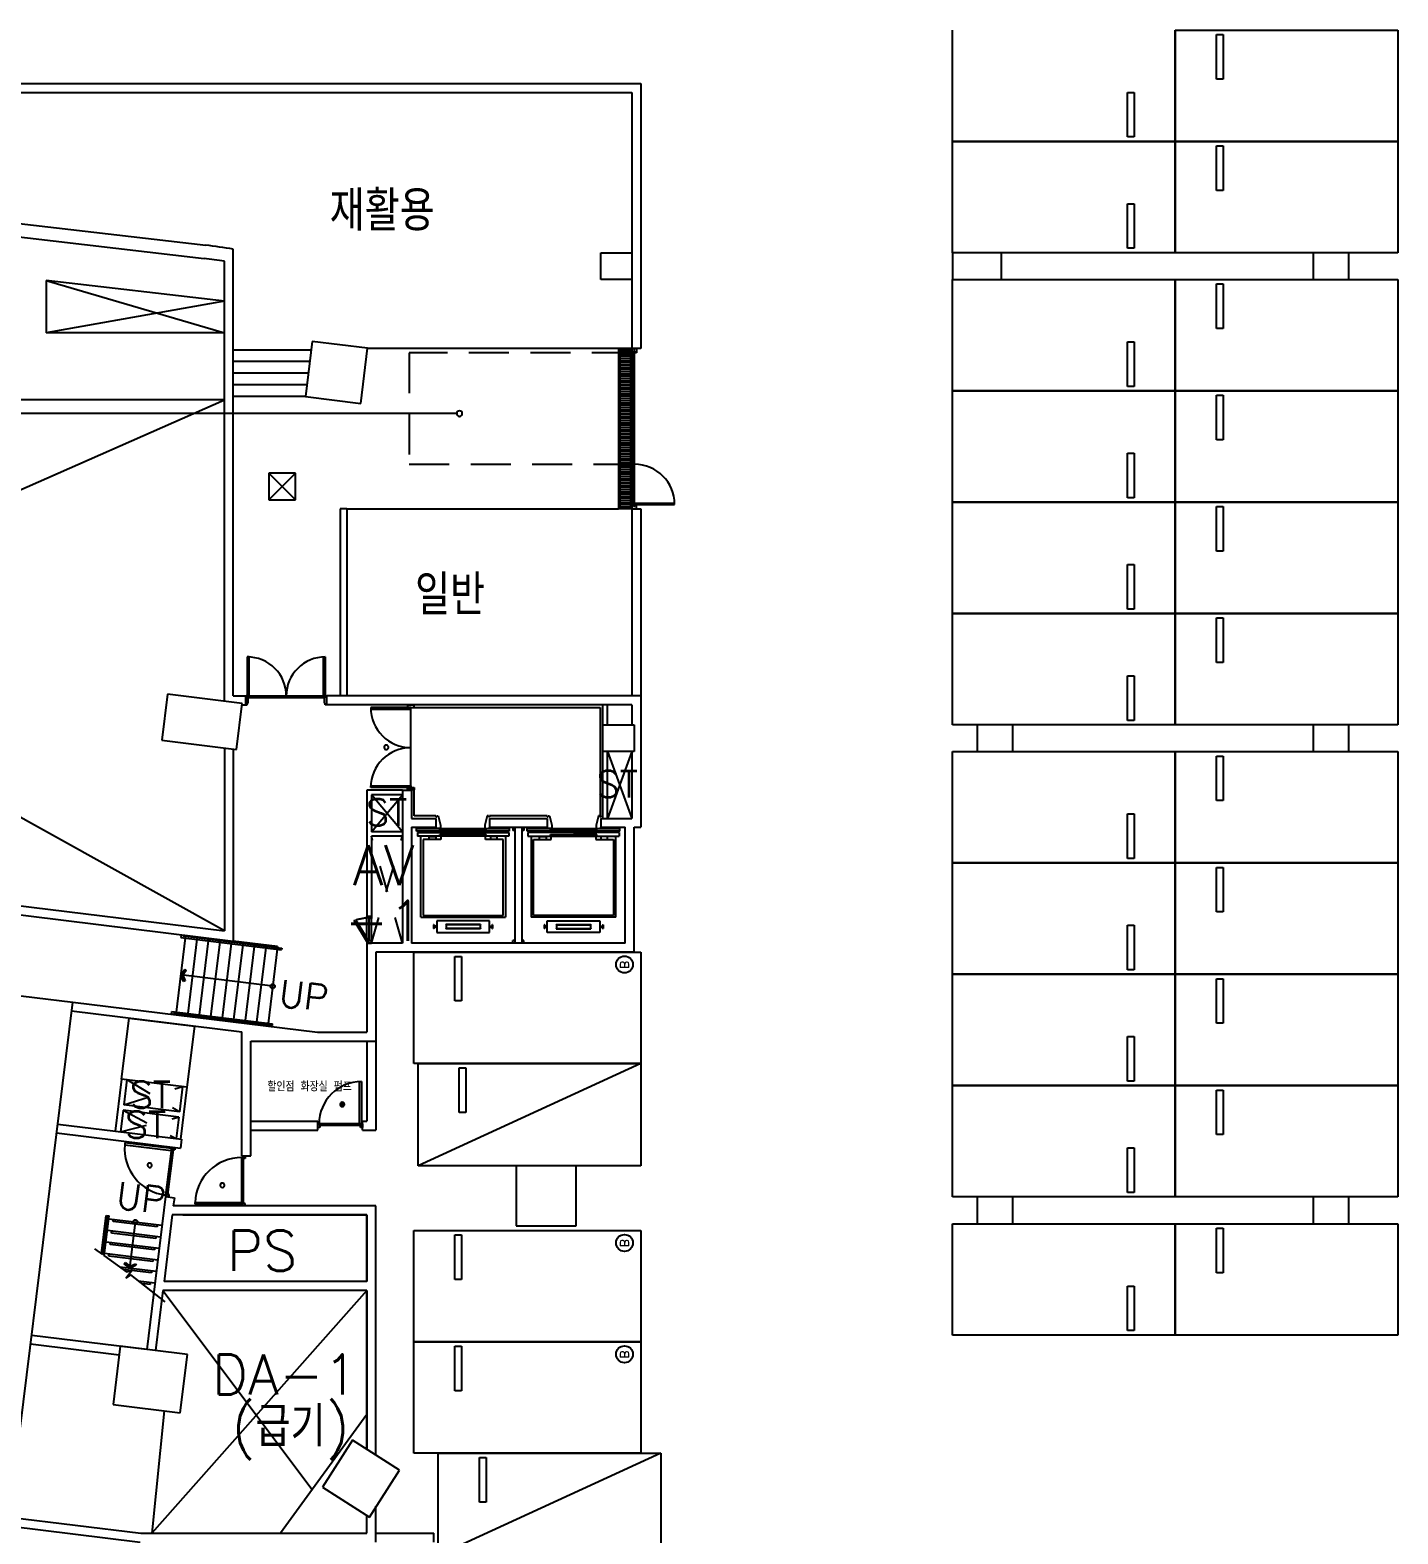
# Model space of a CAD drawing. Header units: millimetres. Extents: x -7614 to 421357, y 85218 to 341757.
# Drawn here: x 110507 to 141220, y 174061 to 207827 of the extents above; entities that cross this region are included whole.
import ezdxf
from ezdxf.enums import TextEntityAlignment as Align

# ---------------------------------------------------------------- set-up
doc = ezdxf.new("R2010")
doc.units = ezdxf.units.MM
doc.header["$LTSCALE"] = 600
doc.header["$MEASUREMENT"] = 0
for name, pattern in [('HD', [2.5, 1.5, -1]), ('HID1', [2.3, 1.5, -0.8]), ('HIDDEN', [2, 1, -1])]:
    doc.linetypes.add(name, pattern=pattern)
doc.layers.add('e-plan', color=9, linetype='CONTINUOUS')
doc.layers.add('e-room-box', color=7, linetype='CONTINUOUS')
doc.styles.add('kiahn', font='romans.shx', dxfattribs={"bigfont": 'cadhs.shx'})

msp = doc.modelspace()

# ---------------------------------------------------------------- hatches: boundary and pattern name
at = {"layer": 'e-plan'}
h = msp.add_hatch(color=256, dxfattribs=at)
h.dxf.hatch_style = 1
h.paths.add_polyline_path([(117473, 183730, 1), (117560, 183680, 1)])

# ---------------------------------------------------------------- linework, layer by layer
for p, q in [((131220, 205327), (131220, 207827)), ((136220, 207827), (136220, 205327)), ((136220, 205327), (136220, 207827)), ((136220, 207827), (141220, 207827)), ((137145, 207727), (137295, 207727)), ((137145, 206727), (137145, 207727)), ((137295, 207727), (137295, 206727)), ((141220, 207827), (141220, 205327)), ((137295, 206727), (137145, 206727)), ((108070, 206627), (124220, 206627)), ((108070, 206427), (124020, 206427)), ((124020, 206427), (124020, 200677)), ((124220, 206627), (124220, 200677)), ((135145, 205427), (135145, 206427)), ((135145, 206427), (135295, 206427)), ((135295, 206427), (135295, 205427)), ((136220, 205327), (131220, 205327)), ((131220, 202827), (131220, 205327)), ((131220, 205327), (136220, 205327)), ((135295, 205427), (135145, 205427)), ((136220, 205327), (136220, 202827)), ((141220, 205327), (136220, 205327)), ((136220, 202827), (136220, 205327)), ((136220, 205327), (141220, 205327)), ((141220, 205327), (141220, 202827)), ((137145, 205227), (137295, 205227)), ((137145, 204227), (137145, 205227)), ((137295, 205227), (137295, 204227)), ((137295, 204227), (137145, 204227)), ((135145, 202927), (135145, 203927)), ((135145, 203927), (135295, 203927)), ((135295, 203927), (135295, 202927)), ((109419, 203283), (114415, 202698)), ((109454, 203581), (114450, 202996)), ((114870, 192757), (114870, 202635)), ((115070, 192877), (115070, 202905)), ((136220, 202827), (131220, 202827)), ((135295, 202927), (135145, 202927)), ((141220, 202827), (136220, 202827)), ((114870, 187599), (88780, 202137)), ((114870, 201738), (110870, 202207)), ((110870, 202207), (110870, 201027)), ((110870, 202207), (114870, 201027)), ((131220, 199727), (131220, 202227)), ((131220, 202227), (136220, 202227)), ((136220, 202227), (136220, 199727)), ((136220, 199727), (136220, 202227)), ((136220, 202227), (141220, 202227)), ((137145, 202127), (137295, 202127)), ((137145, 201127), (137145, 202127)), ((137295, 202127), (137295, 201127)), ((141220, 202227), (141220, 199727)), ((114870, 201738), (110870, 201027)), ((114870, 201027), (110870, 201027)), ((137295, 201127), (137145, 201127)), ((116822, 200643), (115070, 200643)), ((124020, 200677), (118081, 200677)), ((123720, 200677), (123720, 197077)), ((123750, 200647), (123750, 197107)), ((123750, 200647), (123990, 200647)), ((123750, 200611), (123990, 200611)), ((123990, 200647), (123990, 197107)), ((124220, 200677), (124020, 200677)), ((124020, 200677), (124020, 197077)), ((124020, 200577), (124020, 200677)), ((124020, 200677), (124120, 200677)), ((124055, 200577), (124020, 200577)), ((124085, 200627), (124055, 200627)), ((124055, 200627), (124055, 200577)), ((124060, 197127), (124060, 200627)), ((124080, 197127), (124080, 200627)), ((124085, 200577), (124085, 200627)), ((124120, 200577), (124085, 200577)), ((124120, 200677), (124120, 200577)), ((135145, 199827), (135145, 200827)), ((135145, 200827), (135295, 200827)), ((135295, 200827), (135295, 199827)), ((116790, 200383), (115070, 200383)), ((123750, 200561), (123990, 200561)), ((123750, 200511), (123990, 200511)), ((123750, 200461), (123990, 200461)), ((123750, 200411), (123990, 200411)), ((123750, 200361), (123990, 200361)), ((123750, 200311), (123990, 200311)), ((123750, 200261), (123990, 200261)), ((116758, 200123), (115070, 200123)), ((123750, 200211), (123990, 200211)), ((123750, 200161), (123990, 200161)), ((123750, 200111), (123990, 200111)), ((123750, 200061), (123990, 200061)), ((123750, 200011), (123990, 200011)), ((123750, 199961), (123990, 199961)), ((123750, 199911), (123990, 199911)), ((116726, 199863), (115070, 199863)), ((116694, 199603), (115070, 199603)), ((123750, 199861), (123990, 199861)), ((123750, 199811), (123990, 199811)), ((123750, 199761), (123990, 199761)), ((123750, 199711), (123990, 199711)), ((123750, 199661), (123990, 199661)), ((123750, 199611), (123990, 199611)), ((123750, 199561), (123990, 199561)), ((131220, 197227), (131220, 199727)), ((131220, 199727), (136220, 199727)), ((136220, 199727), (131220, 199727)), ((135295, 199827), (135145, 199827)), ((136220, 199727), (136220, 197227)), ((141220, 199727), (136220, 199727)), ((136220, 197227), (136220, 199727)), ((136220, 199727), (141220, 199727)), ((137145, 199627), (137295, 199627)), ((137145, 198627), (137145, 199627)), ((137295, 199627), (137295, 198627)), ((141220, 199727), (141220, 197227)), ((90170, 188616), (114870, 199527)), ((114870, 199527), (110298, 199527)), ((123750, 199511), (123990, 199511)), ((123750, 199461), (123990, 199461)), ((123750, 199411), (123990, 199411)), ((123750, 199361), (123990, 199361)), ((123750, 199311), (123990, 199311)), ((123750, 199261), (123990, 199261)), ((123750, 199211), (123990, 199211)), ((123750, 199161), (123990, 199161)), ((123750, 199111), (123990, 199111)), ((123750, 199061), (123990, 199061)), ((123750, 199011), (123990, 199011)), ((123750, 198961), (123990, 198961)), ((123750, 198911), (123990, 198911)), ((123750, 198861), (123990, 198861)), ((123750, 198811), (123990, 198811)), ((123750, 198761), (123990, 198761)), ((123750, 198711), (123990, 198711)), ((123750, 198661), (123990, 198661)), ((123750, 198611), (123990, 198611)), ((123750, 198561), (123990, 198561)), ((137295, 198627), (137145, 198627)), ((123750, 198511), (123990, 198511)), ((123750, 198461), (123990, 198461)), ((123750, 198411), (123990, 198411)), ((123750, 198361), (123990, 198361)), ((123750, 198311), (123990, 198311)), ((123750, 198261), (123990, 198261)), ((123750, 198211), (123990, 198211)), ((135145, 197327), (135145, 198327)), ((135145, 198327), (135295, 198327)), ((135295, 198327), (135295, 197327)), ((115870, 197277), (116470, 197877)), ((116470, 197277), (115870, 197877)), ((116470, 197877), (115870, 197877)), ((115870, 197877), (115870, 197277)), ((116470, 197277), (116470, 197877)), ((123750, 198161), (123990, 198161)), ((123750, 198111), (123990, 198111)), ((123750, 198061), (123990, 198061)), ((123750, 198011), (123990, 198011)), ((123750, 197961), (123990, 197961)), ((123750, 197911), (123990, 197911)), ((123750, 197861), (123990, 197861)), ((123750, 197811), (123990, 197811)), ((123750, 197761), (123990, 197761)), ((123750, 197711), (123990, 197711)), ((123750, 197661), (123990, 197661)), ((123750, 197611), (123990, 197611)), ((123750, 197561), (123990, 197561)), ((115870, 197277), (116470, 197277)), ((123750, 197511), (123990, 197511)), ((123750, 197461), (123990, 197461)), ((123750, 197411), (123990, 197411)), ((123750, 197361), (123990, 197361)), ((123750, 197321), (123990, 197321)), ((123750, 197271), (123990, 197271)), ((123750, 197221), (123990, 197221)), ((124980, 197197), (124080, 197197)), ((124080, 197197), (124080, 197177)), ((124980, 197177), (124980, 197197)), ((131220, 194727), (131220, 197227)), ((131220, 197227), (136220, 197227)), ((136220, 197227), (131220, 197227)), ((135295, 197327), (135145, 197327)), ((136220, 197227), (136220, 194727)), ((141220, 197227), (136220, 197227)), ((136220, 194727), (136220, 197227)), ((136220, 197227), (141220, 197227)), ((141220, 197227), (141220, 194727)), ((117470, 197077), (117470, 192877)), ((117620, 197077), (117470, 197077)), ((117620, 197077), (117620, 192877)), ((117620, 197077), (123720, 197077)), ((124020, 197077), (123720, 197077)), ((123750, 197171), (123990, 197171)), ((123750, 197121), (123990, 197121)), ((123990, 197107), (123750, 197107)), ((124055, 197177), (124020, 197177)), ((124020, 197177), (124020, 197077)), ((124020, 197077), (124220, 197077)), ((124020, 197077), (124020, 192877)), ((124020, 197077), (124120, 197077)), ((124055, 197127), (124055, 197177)), ((124085, 197127), (124055, 197127)), ((124080, 197177), (124980, 197177)), ((124085, 197177), (124085, 197127)), ((124120, 197177), (124085, 197177)), ((124120, 197077), (124120, 197177)), ((124220, 197077), (124220, 192877)), ((137145, 197127), (137295, 197127)), ((137145, 196127), (137145, 197127)), ((137295, 197127), (137295, 196127)), ((137295, 196127), (137145, 196127)), ((135145, 194827), (135145, 195827)), ((135145, 195827), (135295, 195827)), ((135295, 195827), (135295, 194827)), ((135295, 194827), (135145, 194827)), ((136220, 194727), (131220, 194727)), ((131220, 192227), (131220, 194727)), ((131220, 194727), (136220, 194727)), ((136220, 194727), (136220, 192227)), ((141220, 194727), (136220, 194727)), ((136220, 192227), (136220, 194727)), ((136220, 194727), (141220, 194727)), ((137145, 194627), (137295, 194627)), ((137145, 193627), (137145, 194627)), ((137295, 194627), (137295, 193627)), ((141220, 194727), (141220, 192227)), ((115385, 193752), (115385, 192877)), ((115425, 193752), (115385, 193752)), ((115425, 192877), (115425, 193752)), ((117095, 192877), (117095, 193752)), ((117095, 193752), (117135, 193752)), ((117135, 193752), (117135, 192877)), ((137295, 193627), (137145, 193627)), ((135145, 192327), (135145, 193327)), ((135145, 193327), (135295, 193327)), ((135295, 193327), (135295, 192327)), ((113592, 192914), (113465, 191882)), ((115269, 192708), (113592, 192914)), ((115070, 192877), (115350, 192877)), ((115350, 192677), (115350, 192877)), ((115385, 192877), (115360, 192877)), ((115360, 192877), (115360, 192677)), ((115385, 192877), (117135, 192877)), ((115385, 192877), (115425, 192877)), ((115385, 192837), (115385, 192877)), ((115405, 192837), (115385, 192837)), ((117115, 192837), (115405, 192837)), ((115405, 192717), (115405, 192837)), ((117135, 192877), (117095, 192877)), ((117115, 192717), (117115, 192837)), ((117115, 192837), (117135, 192837)), ((117135, 192837), (117135, 192877)), ((117135, 192877), (117160, 192877)), ((117160, 192877), (117160, 192677)), ((124220, 192877), (117170, 192877)), ((117170, 192677), (117170, 192877)), ((124220, 192877), (118870, 192877)), ((124220, 192877), (124220, 189927)), ((124220, 192877), (124220, 189927)), ((115143, 191676), (115269, 192708)), ((115265, 192677), (115350, 192677)), ((115360, 192677), (115385, 192677)), ((115385, 192677), (115385, 192717)), ((115385, 192717), (115405, 192717)), ((117135, 192717), (117115, 192717)), ((117135, 192677), (117135, 192717)), ((117160, 192677), (117135, 192677)), ((124020, 192677), (117170, 192677)), ((119055, 192617), (118155, 192617)), ((118155, 192617), (118155, 192577)), ((118155, 192577), (119055, 192577)), ((124020, 192677), (118870, 192677)), ((119130, 192667), (118980, 192667)), ((118980, 192667), (118980, 192617)), ((118980, 192617), (119130, 192617)), ((119055, 190817), (119055, 192617)), ((119055, 192577), (119055, 192617)), ((119130, 192617), (119130, 192667)), ((119130, 192617), (123310, 192617)), ((123310, 192617), (123310, 191567)), ((123370, 190127), (123370, 192677)), ((123370, 190127), (123370, 192677)), ((123470, 192227), (123470, 192677)), ((124020, 192677), (124020, 192227)), ((124020, 192677), (124020, 192227)), ((136220, 192227), (131220, 192227)), ((135295, 192327), (135145, 192327)), ((141220, 192227), (136220, 192227)), ((113465, 191882), (115143, 191676)), ((114870, 191709), (114870, 187599)), ((115070, 191685), (115070, 187373)), ((123310, 191567), (123310, 190187)), ((123470, 190127), (123470, 191627)), ((124020, 191627), (123470, 190127)), ((123470, 190127), (123470, 191626)), ((123470, 191626), (124020, 190127)), ((124020, 191627), (124020, 190127)), ((124020, 191627), (124020, 190127)), ((131220, 189127), (131220, 191627)), ((131220, 191627), (136220, 191627)), ((136220, 191627), (136220, 189127)), ((136220, 189127), (136220, 191627)), ((136220, 191627), (141220, 191627)), ((137145, 191527), (137295, 191527)), ((137145, 190527), (137145, 191527)), ((137295, 191527), (137295, 190527)), ((141220, 191627), (141220, 189127)), ((118155, 190817), (118155, 190857)), ((118155, 190857), (119055, 190857)), ((119055, 190817), (118155, 190817)), ((118980, 190817), (119130, 190817)), ((118980, 190767), (118980, 190817)), ((119055, 190857), (119055, 190817)), ((119130, 190817), (119130, 190767)), ((118070, 190757), (118070, 187927)), ((118870, 190757), (118070, 190757)), ((118170, 190657), (118170, 189827)), ((118870, 190657), (118170, 190657)), ((118170, 189827), (118870, 190657)), ((118870, 189827), (118170, 190657)), ((118870, 190757), (118870, 187327)), ((118870, 190757), (118870, 187327)), ((118870, 190757), (119070, 190757)), ((119130, 190767), (118980, 190767)), ((119070, 190757), (119070, 190127)), ((119070, 190757), (119070, 190127)), ((119130, 190187), (119130, 190767)), ((137295, 190527), (137145, 190527)), ((119070, 190127), (119620, 190127)), ((119070, 190127), (119620, 190127)), ((119620, 190187), (119130, 190187)), ((119620, 190187), (119620, 190162)), ((119620, 190187), (119620, 190162)), ((119620, 190162), (119640, 190162)), ((119620, 190162), (119640, 190162)), ((119620, 190127), (119620, 189927)), ((119620, 190127), (119620, 189927)), ((119640, 190162), (119640, 190187)), ((119640, 190187), (119670, 190187)), ((119640, 190162), (119640, 190187)), ((119640, 190187), (119670, 190187)), ((119670, 190187), (119720, 189977)), ((119670, 190187), (119720, 189977)), ((120770, 190187), (120720, 189977)), ((120770, 190187), (120720, 189977)), ((120800, 190187), (120770, 190187)), ((120800, 190187), (120770, 190187)), ((120800, 190162), (120800, 190187)), ((120800, 190162), (120800, 190187)), ((120820, 190162), (120800, 190162)), ((120820, 190162), (120800, 190162)), ((120820, 190187), (120820, 190162)), ((120820, 190187), (120820, 190162)), ((120820, 190127), (122120, 190127)), ((120820, 190127), (122120, 190127)), ((120820, 190127), (120820, 189927)), ((120820, 190127), (120820, 189927)), ((122120, 190187), (120823, 190187)), ((122120, 190187), (122120, 190162)), ((122120, 190187), (122120, 190162)), ((122120, 190162), (122140, 190162)), ((122120, 190162), (122140, 190162)), ((122120, 190127), (122120, 189927)), ((122120, 190127), (122120, 189927)), ((122140, 190162), (122140, 190187)), ((122140, 190187), (122170, 190187)), ((122140, 190162), (122140, 190187)), ((122140, 190187), (122170, 190187)), ((122170, 190187), (122220, 189977)), ((122170, 190187), (122220, 189977)), ((123270, 190187), (123220, 189977)), ((123270, 190187), (123220, 189977)), ((123300, 190187), (123270, 190187)), ((123300, 190187), (123270, 190187)), ((123300, 190162), (123300, 190187)), ((123300, 190162), (123300, 190187)), ((123320, 190162), (123300, 190162)), ((123320, 190162), (123300, 190162)), ((123320, 190187), (123320, 190162)), ((123320, 190187), (123320, 190162)), ((123320, 190127), (124020, 190127)), ((123320, 190127), (123320, 189927)), ((123320, 190127), (124020, 190127)), ((123320, 190127), (123320, 189927)), ((135145, 189227), (135145, 190227)), ((135145, 190227), (135295, 190227)), ((135295, 190227), (135295, 189227)), ((118870, 189827), (118170, 189827)), ((119070, 189927), (119620, 189927)), ((119070, 189927), (119070, 187327)), ((119070, 189927), (119620, 189927)), ((119070, 189927), (119070, 187327)), ((119185, 189897), (121265, 189897)), ((119185, 189842), (119185, 189897)), ((119185, 189897), (121265, 189897)), ((119185, 189842), (119185, 189897)), ((121265, 189842), (119185, 189842)), ((121265, 189842), (119185, 189842)), ((119205, 189812), (121255, 189812)), ((119205, 189812), (119205, 189730)), ((119205, 189812), (121255, 189812)), ((119205, 189812), (119205, 189730)), ((119640, 189917), (119620, 189917)), ((119620, 189917), (119620, 189897)), ((119640, 189917), (119620, 189917)), ((119620, 189917), (119620, 189897)), ((119640, 189897), (119640, 189917)), ((119640, 189897), (119640, 189917)), ((119720, 189897), (119640, 189897)), ((119720, 189897), (119640, 189897)), ((119710, 189887), (120229, 189887)), ((119710, 189855), (119710, 189887)), ((119710, 189887), (120229, 189887)), ((119710, 189855), (119710, 189887)), ((120229, 189855), (119710, 189855)), ((120229, 189855), (119710, 189855)), ((119710, 189767), (120229, 189767)), ((119710, 189735), (119710, 189767)), ((119710, 189767), (120229, 189767)), ((119710, 189735), (119710, 189767)), ((119720, 189977), (119720, 189897)), ((119720, 189977), (119720, 189897)), ((120229, 189887), (120229, 189855)), ((120229, 189887), (120229, 189855)), ((120229, 189767), (120229, 189735)), ((120229, 189767), (120229, 189735)), ((120750, 189887), (120231, 189887)), ((120231, 189887), (120231, 189855)), ((120750, 189887), (120231, 189887)), ((120231, 189887), (120231, 189855)), ((120231, 189855), (120750, 189855)), ((120231, 189855), (120750, 189855)), ((120750, 189767), (120231, 189767)), ((120231, 189767), (120231, 189735)), ((120750, 189767), (120231, 189767)), ((120231, 189767), (120231, 189735)), ((120720, 189977), (120720, 189897)), ((120720, 189977), (120720, 189897)), ((120720, 189897), (120800, 189897)), ((120720, 189897), (120800, 189897)), ((120750, 189855), (120750, 189887)), ((120750, 189855), (120750, 189887)), ((120750, 189735), (120750, 189767)), ((120750, 189735), (120750, 189767)), ((120800, 189897), (120800, 189917)), ((120800, 189917), (120820, 189917)), ((120800, 189897), (120800, 189917)), ((120800, 189917), (120820, 189917)), ((120820, 189927), (122120, 189927)), ((120820, 189927), (122120, 189927)), ((120820, 189917), (120820, 189897)), ((120820, 189917), (120820, 189897)), ((121255, 189812), (121255, 189730)), ((121255, 189812), (121255, 189730)), ((121270, 189842), (121270, 189897)), ((121270, 189842), (121270, 189897)), ((121345, 189927), (121345, 189852)), ((121345, 189927), (121345, 189852)), ((121395, 189852), (121345, 189852)), ((121395, 189852), (121345, 189852)), ((121395, 189927), (121395, 187327)), ((121395, 189927), (121395, 187327)), ((121545, 189927), (121545, 187327)), ((121545, 189927), (121545, 187327)), ((121595, 189852), (121545, 189852)), ((121595, 189852), (121545, 189852)), ((121595, 189927), (121595, 189852)), ((121595, 189927), (121595, 189852)), ((121670, 189897), (123750, 189897)), ((121670, 189842), (121670, 189897)), ((121670, 189897), (123750, 189897)), ((121670, 189842), (121670, 189897)), ((123750, 189842), (121670, 189842)), ((123750, 189842), (121670, 189842)), ((123735, 189812), (121685, 189812)), ((121685, 189812), (121685, 189730)), ((123735, 189812), (121685, 189812)), ((121685, 189812), (121685, 189730)), ((122140, 189917), (122120, 189917)), ((122120, 189917), (122120, 189897)), ((122140, 189917), (122120, 189917)), ((122120, 189917), (122120, 189897)), ((122140, 189897), (122140, 189917)), ((122140, 189897), (122140, 189917)), ((122220, 189897), (122140, 189897)), ((122220, 189897), (122140, 189897)), ((122190, 189887), (122709, 189887)), ((122190, 189855), (122190, 189887)), ((122190, 189887), (122709, 189887)), ((122190, 189855), (122190, 189887)), ((122709, 189855), (122190, 189855)), ((122709, 189855), (122190, 189855)), ((122190, 189767), (122709, 189767)), ((122190, 189735), (122190, 189767)), ((122190, 189767), (122709, 189767)), ((122190, 189735), (122190, 189767)), ((122220, 189977), (122220, 189897)), ((122220, 189977), (122220, 189897)), ((122709, 189887), (122709, 189855)), ((122709, 189887), (122709, 189855)), ((122709, 189767), (122709, 189735)), ((122709, 189767), (122709, 189735)), ((123230, 189887), (122711, 189887)), ((122711, 189887), (122711, 189855)), ((123230, 189887), (122711, 189887)), ((122711, 189887), (122711, 189855)), ((122711, 189855), (123230, 189855)), ((122711, 189855), (123230, 189855)), ((123230, 189767), (122711, 189767)), ((122711, 189767), (122711, 189735)), ((123230, 189767), (122711, 189767)), ((122711, 189767), (122711, 189735)), ((123220, 189977), (123220, 189897)), ((123220, 189977), (123220, 189897)), ((123220, 189897), (123300, 189897)), ((123220, 189897), (123300, 189897)), ((123230, 189855), (123230, 189887)), ((123230, 189855), (123230, 189887)), ((123230, 189735), (123230, 189767)), ((123230, 189735), (123230, 189767)), ((123300, 189897), (123300, 189917)), ((123300, 189917), (123320, 189917)), ((123300, 189897), (123300, 189917)), ((123300, 189917), (123320, 189917)), ((123320, 189927), (123870, 189927)), ((123320, 189927), (123870, 189927)), ((123320, 189917), (123320, 189897)), ((123320, 189917), (123320, 189897)), ((123735, 189812), (123735, 189730)), ((123735, 189812), (123735, 189730)), ((123750, 189842), (123750, 189897)), ((123750, 189842), (123750, 189897)), ((123870, 187327), (123870, 189927)), ((123870, 187327), (123870, 189927)), ((124070, 187127), (124070, 189927)), ((124070, 189927), (124220, 189927)), ((124070, 187127), (124070, 189927)), ((124070, 189927), (124220, 189927)), ((118170, 189727), (118170, 187927)), ((118170, 189727), (118170, 187927)), ((118870, 189727), (118170, 189727)), ((121255, 189730), (119205, 189730)), ((121255, 189730), (119205, 189730)), ((119280, 187906), (119280, 189730)), ((119280, 187906), (119280, 189730)), ((119425, 189650), (119330, 189650)), ((119330, 189650), (119330, 187950)), ((119425, 189650), (119330, 189650)), ((119330, 189650), (119330, 187950)), ((119730, 189650), (119425, 189650)), ((119730, 189650), (119425, 189650)), ((119468, 189650), (119468, 189717)), ((119468, 189717), (119618, 189717)), ((119468, 189650), (119468, 189717)), ((119468, 189717), (119618, 189717)), ((119618, 189717), (119618, 189650)), ((119618, 189717), (119618, 189650)), ((120229, 189735), (119710, 189735)), ((120229, 189735), (119710, 189735)), ((119730, 189730), (119730, 189650)), ((119730, 189730), (119730, 189650)), ((120231, 189735), (120750, 189735)), ((120231, 189735), (120750, 189735)), ((120730, 189650), (120730, 189730)), ((120730, 189650), (120730, 189730)), ((121088, 189650), (120730, 189650)), ((121088, 189650), (120730, 189650)), ((120993, 189717), (120843, 189717)), ((120843, 189717), (120843, 189650)), ((120993, 189717), (120843, 189717)), ((120843, 189717), (120843, 189650)), ((120993, 189650), (120993, 189717)), ((120993, 189650), (120993, 189717)), ((121130, 189650), (121088, 189650)), ((121130, 189650), (121088, 189650)), ((121130, 187950), (121130, 189650)), ((121130, 187950), (121130, 189650)), ((121180, 189730), (121180, 187906)), ((121180, 189730), (121180, 187906)), ((121685, 189730), (123735, 189730)), ((121685, 189730), (123735, 189730)), ((121760, 189730), (121760, 187906)), ((121760, 189730), (121760, 187906)), ((121810, 187950), (121810, 189650)), ((121810, 189650), (121852, 189650)), ((121810, 187950), (121810, 189650)), ((121810, 189650), (121852, 189650)), ((121852, 189650), (122210, 189650)), ((121852, 189650), (122210, 189650)), ((121948, 189650), (121948, 189717)), ((121948, 189717), (122098, 189717)), ((121948, 189650), (121948, 189717)), ((121948, 189717), (122098, 189717)), ((122098, 189717), (122098, 189650)), ((122098, 189717), (122098, 189650)), ((122709, 189735), (122190, 189735)), ((122709, 189735), (122190, 189735)), ((122210, 189650), (122210, 189730)), ((122210, 189650), (122210, 189730)), ((122711, 189735), (123230, 189735)), ((122711, 189735), (123230, 189735)), ((123210, 189730), (123210, 189650)), ((123210, 189730), (123210, 189650)), ((123210, 189650), (123515, 189650)), ((123210, 189650), (123515, 189650)), ((123473, 189717), (123323, 189717)), ((123323, 189717), (123323, 189650)), ((123473, 189717), (123323, 189717)), ((123323, 189717), (123323, 189650)), ((123473, 189650), (123473, 189717)), ((123473, 189650), (123473, 189717)), ((123515, 189650), (123610, 189650)), ((123515, 189650), (123610, 189650)), ((123610, 189650), (123610, 187950)), ((123610, 189650), (123610, 187950)), ((123660, 187906), (123660, 189730)), ((123660, 187906), (123660, 189730)), ((102377, 189133), (114870, 187599)), ((131220, 186627), (131220, 189127)), ((131220, 189127), (136220, 189127)), ((136220, 189127), (131220, 189127)), ((135295, 189227), (135145, 189227)), ((136220, 189127), (136220, 186627)), ((141220, 189127), (136220, 189127)), ((136220, 186627), (136220, 189127)), ((136220, 189127), (141220, 189127)), ((141220, 189127), (141220, 186627)), ((102552, 188910), (115070, 187373)), ((137145, 189027), (137295, 189027)), ((137145, 188027), (137145, 189027)), ((137295, 189027), (137295, 188027)), ((118170, 187927), (118070, 187927)), ((118070, 187927), (118170, 187927)), ((118070, 187892), (118070, 187927)), ((118070, 187362), (118070, 187892)), ((118120, 187892), (118070, 187892)), ((118120, 187877), (118120, 187892)), ((118120, 187377), (118120, 187877)), ((118170, 187877), (118120, 187877)), ((118170, 187927), (118170, 187892)), ((118170, 187892), (118170, 187877)), ((118170, 187377), (118170, 187877)), ((119280, 187906), (121180, 187906)), ((119280, 187906), (121180, 187906)), ((119330, 187950), (121130, 187950)), ((119330, 187950), (121130, 187950)), ((119568, 187740), (119568, 187651)), ((119574, 187740), (119568, 187740)), ((119568, 187740), (119568, 187651)), ((119574, 187740), (119568, 187740)), ((119577, 187738), (119579, 187704)), ((119577, 187738), (119579, 187704)), ((120820, 187826), (119640, 187826)), ((119640, 187826), (119640, 187566)), ((120820, 187826), (119640, 187826)), ((119640, 187826), (119640, 187566)), ((120618, 187746), (119842, 187746)), ((119842, 187746), (119842, 187738)), ((120618, 187746), (119842, 187746)), ((119842, 187746), (119842, 187738)), ((120618, 187738), (119842, 187738)), ((120618, 187738), (119842, 187738)), ((119850, 187738), (119850, 187654)), ((119850, 187738), (119850, 187654)), ((120610, 187738), (120610, 187654)), ((120610, 187738), (120610, 187654)), ((120618, 187746), (120618, 187738)), ((120618, 187746), (120618, 187738)), ((120820, 187566), (120820, 187826)), ((120820, 187566), (120820, 187826)), ((120884, 187738), (120882, 187704)), ((120884, 187738), (120882, 187704)), ((120887, 187740), (120892, 187740)), ((120887, 187740), (120892, 187740)), ((120892, 187740), (120892, 187651)), ((120892, 187740), (120892, 187651)), ((123660, 187906), (121760, 187906)), ((123660, 187906), (121760, 187906)), ((123610, 187950), (121810, 187950)), ((123610, 187950), (121810, 187950)), ((122048, 187740), (122048, 187651)), ((122054, 187740), (122048, 187740)), ((122048, 187740), (122048, 187651)), ((122054, 187740), (122048, 187740)), ((122056, 187738), (122059, 187704)), ((122056, 187738), (122059, 187704)), ((122120, 187826), (123300, 187826)), ((122120, 187566), (122120, 187826)), ((122120, 187826), (123300, 187826)), ((122120, 187566), (122120, 187826)), ((122322, 187746), (123098, 187746)), ((122322, 187746), (122322, 187738)), ((122322, 187746), (123098, 187746)), ((122322, 187746), (122322, 187738)), ((122322, 187738), (123098, 187738)), ((122322, 187738), (123098, 187738)), ((122330, 187738), (122330, 187654)), ((122330, 187738), (122330, 187654)), ((123090, 187738), (123090, 187654)), ((123090, 187738), (123090, 187654)), ((123098, 187746), (123098, 187738)), ((123098, 187746), (123098, 187738)), ((123300, 187826), (123300, 187566)), ((123300, 187826), (123300, 187566)), ((123364, 187738), (123362, 187704)), ((123364, 187738), (123362, 187704)), ((123367, 187740), (123372, 187740)), ((123367, 187740), (123372, 187740)), ((123372, 187740), (123372, 187651)), ((123372, 187740), (123372, 187651)), ((137295, 188027), (137145, 188027)), ((113999, 187504), (113780, 185717)), ((113900, 187516), (113892, 187452)), ((113892, 187452), (116155, 187174)), ((113940, 187511), (113937, 187487)), ((113937, 187487), (116160, 187214)), ((114257, 187472), (114038, 185686)), ((114516, 187441), (114296, 185654)), ((114774, 187409), (114554, 185622)), ((119574, 187651), (119568, 187651)), ((119574, 187651), (119568, 187651)), ((119579, 187688), (119577, 187654)), ((119579, 187688), (119577, 187654)), ((119579, 187704), (119582, 187700)), ((119579, 187704), (119582, 187700)), ((119579, 187688), (119582, 187691)), ((119579, 187688), (119582, 187691)), ((119595, 187700), (119582, 187700)), ((119595, 187700), (119582, 187700)), ((119595, 187691), (119582, 187691)), ((119595, 187691), (119582, 187691)), ((119598, 187704), (119595, 187700)), ((119598, 187704), (119595, 187700)), ((119598, 187688), (119595, 187691)), ((119598, 187688), (119595, 187691)), ((119629, 187704), (119598, 187704)), ((119629, 187704), (119598, 187704)), ((119629, 187688), (119598, 187688)), ((119629, 187688), (119598, 187688)), ((119630, 187703), (119629, 187704)), ((119630, 187703), (119629, 187704)), ((119630, 187689), (119629, 187688)), ((119630, 187689), (119629, 187688)), ((119630, 187703), (119630, 187689)), ((119630, 187703), (119630, 187689)), ((119640, 187566), (120820, 187566)), ((119640, 187566), (120820, 187566)), ((120618, 187654), (119842, 187654)), ((119842, 187654), (119842, 187646)), ((120618, 187654), (119842, 187654)), ((119842, 187654), (119842, 187646)), ((120618, 187646), (119842, 187646)), ((120618, 187646), (119842, 187646)), ((120618, 187654), (120618, 187646)), ((120618, 187654), (120618, 187646)), ((120830, 187703), (120831, 187704)), ((120830, 187703), (120831, 187704)), ((120830, 187703), (120830, 187689)), ((120830, 187703), (120830, 187689)), ((120830, 187689), (120831, 187688)), ((120830, 187689), (120831, 187688)), ((120831, 187704), (120862, 187704)), ((120831, 187704), (120862, 187704)), ((120831, 187688), (120862, 187688)), ((120831, 187688), (120862, 187688)), ((120862, 187704), (120866, 187700)), ((120862, 187704), (120866, 187700)), ((120862, 187688), (120866, 187691)), ((120862, 187688), (120866, 187691)), ((120866, 187700), (120878, 187700)), ((120866, 187700), (120878, 187700)), ((120866, 187691), (120878, 187691)), ((120866, 187691), (120878, 187691)), ((120882, 187704), (120878, 187700)), ((120882, 187704), (120878, 187700)), ((120882, 187688), (120878, 187691)), ((120882, 187688), (120878, 187691)), ((120882, 187688), (120884, 187654)), ((120882, 187688), (120884, 187654)), ((120887, 187651), (120892, 187651)), ((120887, 187651), (120892, 187651)), ((122054, 187651), (122048, 187651)), ((122054, 187651), (122048, 187651)), ((122059, 187688), (122056, 187654)), ((122059, 187688), (122056, 187654)), ((122059, 187704), (122062, 187700)), ((122059, 187704), (122062, 187700)), ((122059, 187688), (122062, 187691)), ((122059, 187688), (122062, 187691)), ((122075, 187700), (122062, 187700)), ((122075, 187700), (122062, 187700)), ((122075, 187691), (122062, 187691)), ((122075, 187691), (122062, 187691)), ((122078, 187704), (122075, 187700)), ((122078, 187704), (122075, 187700)), ((122078, 187688), (122075, 187691)), ((122078, 187688), (122075, 187691)), ((122109, 187704), (122078, 187704)), ((122109, 187704), (122078, 187704)), ((122109, 187688), (122078, 187688)), ((122109, 187688), (122078, 187688)), ((122110, 187703), (122109, 187704)), ((122110, 187703), (122109, 187704)), ((122110, 187689), (122109, 187688)), ((122110, 187689), (122109, 187688)), ((122110, 187703), (122110, 187689)), ((122110, 187703), (122110, 187689)), ((123300, 187566), (122120, 187566)), ((123300, 187566), (122120, 187566)), ((122322, 187654), (123098, 187654)), ((122322, 187654), (122322, 187646)), ((122322, 187654), (123098, 187654)), ((122322, 187654), (122322, 187646)), ((122322, 187646), (123098, 187646)), ((122322, 187646), (123098, 187646)), ((123098, 187654), (123098, 187646)), ((123098, 187654), (123098, 187646)), ((123310, 187703), (123311, 187704)), ((123310, 187703), (123311, 187704)), ((123310, 187703), (123310, 187689)), ((123310, 187703), (123310, 187689)), ((123310, 187689), (123311, 187688)), ((123310, 187689), (123311, 187688)), ((123311, 187704), (123342, 187704)), ((123311, 187704), (123342, 187704)), ((123311, 187688), (123342, 187688)), ((123311, 187688), (123342, 187688)), ((123342, 187704), (123346, 187700)), ((123342, 187704), (123346, 187700)), ((123342, 187688), (123346, 187691)), ((123342, 187688), (123346, 187691)), ((123346, 187700), (123358, 187700)), ((123346, 187700), (123358, 187700)), ((123346, 187691), (123358, 187691)), ((123346, 187691), (123358, 187691)), ((123362, 187704), (123358, 187700)), ((123362, 187704), (123358, 187700)), ((123362, 187688), (123358, 187691)), ((123362, 187688), (123358, 187691)), ((123362, 187688), (123364, 187654)), ((123362, 187688), (123364, 187654)), ((123367, 187651), (123372, 187651)), ((123367, 187651), (123372, 187651)), ((135145, 186727), (135145, 187727)), ((135145, 187727), (135295, 187727)), ((135295, 187727), (135295, 186727)), ((115032, 187377), (114812, 185591)), ((116064, 187251), (115070, 187373)), ((115290, 187346), (115070, 185559)), ((115548, 187314), (115328, 185527)), ((115806, 187282), (115586, 185496)), ((116064, 187251), (115845, 185464)), ((116064, 187251), (115845, 185464)), ((116160, 187214), (116155, 187174)), ((118120, 187362), (118070, 187362)), ((118070, 187362), (118070, 187327)), ((118070, 187327), (118070, 185327)), ((118870, 187327), (118070, 187327)), ((118070, 187327), (118170, 187327)), ((118170, 187377), (118120, 187377)), ((118120, 187377), (118120, 187362)), ((118170, 187362), (118170, 187377)), ((118170, 187327), (118170, 187362)), ((124070, 187127), (118270, 187127)), ((118270, 187127), (118270, 185127)), ((123870, 187327), (119070, 187327)), ((123870, 187327), (119070, 187327)), ((121036, 187327), (119070, 187327)), ((124070, 187127), (119070, 187127)), ((121236, 187127), (119120, 187127)), ((119120, 184627), (119120, 187127)), ((119120, 187127), (124220, 187127)), ((121345, 187327), (121345, 187382)), ((121395, 187382), (121345, 187382)), ((121345, 187327), (121345, 187382)), ((121395, 187382), (121345, 187382)), ((121595, 187382), (121545, 187382)), ((121595, 187382), (121545, 187382)), ((121595, 187327), (121595, 187382)), ((121595, 187327), (121595, 187382)), ((124220, 187127), (124220, 184627)), ((104714, 186831), (111464, 186002)), ((113890, 186611), (113983, 186740)), ((113983, 186740), (114014, 186713)), ((120045, 187027), (120195, 187027)), ((120045, 186027), (120045, 187027)), ((120195, 187027), (120195, 186027)), ((135295, 186727), (135145, 186727)), ((115954, 186357), (113890, 186611)), ((113950, 186467), (113890, 186611)), ((114014, 186713), (113934, 186605)), ((113934, 186605), (113986, 186482)), ((113986, 186482), (113950, 186467)), ((131220, 184127), (131220, 186627)), ((131220, 186627), (136220, 186627)), ((136220, 186627), (131220, 186627)), ((136220, 186627), (136220, 184127)), ((141220, 186627), (136220, 186627)), ((136220, 184127), (136220, 186627)), ((136220, 186627), (141220, 186627)), ((137145, 186527), (137295, 186527)), ((137145, 185527), (137145, 186527)), ((137295, 186527), (137295, 185527)), ((141220, 186627), (141220, 184127)), ((110288, 176424), (111464, 186002)), ((113681, 185730), (113689, 185794)), ((113689, 185794), (115952, 185516)), ((113720, 185725), (113724, 185750)), ((113724, 185750), (115947, 185477)), ((120195, 186027), (120045, 186027)), ((112561, 184275), (112730, 185645)), ((112730, 185645), (114199, 185465)), ((114199, 185465), (114030, 184095)), ((115947, 185477), (115952, 185516)), ((137295, 185527), (137145, 185527)), ((115260, 182547), (115260, 185334)), ((115460, 182547), (115460, 185127)), ((115460, 185127), (118270, 185127)), ((116962, 185327), (118070, 185327)), ((118070, 185127), (118070, 183327)), ((118270, 185127), (118270, 183127)), ((135145, 184227), (135145, 185227)), ((135145, 185227), (135295, 185227)), ((135295, 185227), (135295, 184227)), ((124220, 184627), (119120, 184627)), ((124220, 184627), (119220, 182327)), ((119220, 182327), (119220, 184627)), ((119220, 184627), (124220, 184627)), ((120145, 184527), (120295, 184527)), ((120145, 183527), (120145, 184527)), ((120295, 184527), (120295, 183527)), ((124220, 184627), (124220, 182327)), ((114030, 184095), (112561, 184275)), ((117905, 184198), (117905, 184218)), ((117905, 184218), (117945, 184218)), ((117905, 183288), (117905, 184198)), ((117945, 184218), (117945, 183268)), ((136220, 184127), (131220, 184127)), ((131220, 181627), (131220, 184127)), ((131220, 184127), (136220, 184127)), ((135295, 184227), (135145, 184227)), ((136220, 184127), (136220, 181627)), ((141220, 184127), (136220, 184127)), ((136220, 181627), (136220, 184127)), ((136220, 184127), (141220, 184127)), ((137145, 184027), (137295, 184027)), ((137145, 183027), (137145, 184027)), ((137295, 184027), (137295, 183027)), ((141220, 184127), (141220, 181627)), ((120295, 183527), (120145, 183527)), ((115460, 183327), (116970, 183327)), ((115460, 183127), (116970, 183127)), ((116970, 183127), (116970, 183327)), ((116970, 183188), (116970, 183268)), ((116970, 183268), (116995, 183268)), ((117015, 183188), (116970, 183188)), ((117945, 183268, 0), (116995, 183268, 0)), ((116995, 183268), (116995, 183228)), ((116995, 183228), (117015, 183228)), ((117925, 183228), (117015, 183228)), ((117015, 183228), (117015, 183188)), ((117905, 183268), (117905, 183288)), ((117945, 183268), (117905, 183268)), ((117925, 183188), (117925, 183228)), ((117925, 183228), (117945, 183228)), ((117970, 183188), (117925, 183188)), ((117945, 183228), (117945, 183268)), ((117945, 183268), (117970, 183268)), ((117970, 183327), (118070, 183327)), ((117970, 183327), (118070, 183327)), ((117970, 183327), (118070, 183327)), ((117970, 183127), (117970, 183327)), ((117970, 183268), (117970, 183188)), ((117970, 183127), (118270, 183127)), ((117970, 183127), (118070, 183127)), ((137295, 183027), (137145, 183027)), ((112638, 182840), (112633, 182800)), ((112633, 182800), (113674, 182673)), ((113679, 182712), (112638, 182840)), ((113679, 182712), (113551, 181670)), ((113717, 182688), (113593, 181685)), ((113674, 182673), (113679, 182712)), ((113679, 182712), (113682, 182737)), ((113719, 182707), (113679, 182712)), ((113682, 182737), (113762, 182727)), ((113717, 182688), (113719, 182707)), ((113756, 182683), (113717, 182688)), ((113762, 182727), (113756, 182683)), ((113906, 182921), (113882, 182723)), ((135145, 181727), (135145, 182727)), ((135145, 182727), (135295, 182727)), ((135295, 182727), (135295, 181727)), ((115260, 182547), (115460, 182547)), ((115260, 182512), (115260, 182537)), ((115260, 182537), (115340, 182537)), ((115260, 181462), (115260, 182512)), ((115300, 182512), (115260, 182512)), ((115300, 182492), (115300, 182512)), ((115300, 181482), (115300, 182492)), ((115340, 182492), (115300, 182492)), ((115340, 182537), (115340, 182492)), ((124220, 182327), (119220, 182327)), ((121420, 182327), (121420, 180977)), ((122770, 182327), (121420, 182327)), ((122770, 180977), (122770, 182327)), ((113551, 181670), (113548, 181645)), ((113591, 181665), (113551, 181670)), ((113593, 181685), (113591, 181665)), ((113633, 181680), (113593, 181685)), ((113628, 181636), (113633, 181680)), ((135295, 181727), (135145, 181727)), ((113547, 181635), (113746, 181611)), ((113548, 181645), (113628, 181636)), ((118270, 181427), (113722, 181427)), ((113746, 181611), (113723, 181427)), ((114211, 181462), (114211, 181502)), ((114211, 181502), (115260, 181502)), ((115260, 181462), (114211, 181462)), ((115260, 181502), (115260, 181462)), ((115300, 181462), (115260, 181462)), ((115260, 181462), (115260, 181437)), ((115260, 181437), (115340, 181437)), ((115340, 181482), (115300, 181482)), ((115300, 181482), (115300, 181462)), ((115340, 181437), (115340, 181482)), ((118270, 175830), (118270, 181427)), ((136220, 181627), (131220, 181627)), ((141220, 181627), (136220, 181627)), ((112114, 180354), (112219, 181209)), ((112137, 180337), (112244, 181206)), ((112174, 180310), (112284, 181201)), ((112211, 181145), (112236, 181142)), ((112244, 181206), (112284, 181201)), ((112276, 181137), (113467, 180990)), ((112369, 181075), (112375, 181124)), ((113361, 180953), (112369, 181075)), ((112745, 180031), (112871, 181064)), ((113368, 181003), (113361, 180953)), ((113698, 181227), (113514, 179727)), ((118070, 181227), (113697, 181227)), ((113939, 181227), (118070, 181227)), ((118070, 179727), (118070, 181227)), ((118070, 181227), (118070, 179727)), ((131220, 178527), (131220, 181027)), ((131220, 181027), (136220, 181027)), ((136220, 181027), (136220, 178527)), ((136220, 178527), (136220, 181027)), ((136220, 181027), (141220, 181027)), ((141220, 181027), (141220, 178527)), ((112180, 180887), (112204, 180883)), ((112244, 180879), (113435, 180732)), ((112337, 180817), (112343, 180866)), ((113330, 180695), (112337, 180817)), ((113336, 180745), (113330, 180695)), ((119120, 178377), (119120, 180877)), ((119120, 180877), (124220, 180877)), ((120045, 180777), (120195, 180777)), ((120045, 179777), (120045, 180777)), ((120195, 180777), (120195, 179777)), ((121420, 180977), (122770, 180977)), ((124220, 180877), (124220, 178377)), ((137145, 180927), (137295, 180927)), ((137145, 179927), (137145, 180927)), ((137295, 180927), (137295, 179927)), ((112137, 180337), (111964, 180462)), ((112116, 180370), (112141, 180367)), ((112148, 180628), (112173, 180625)), ((112689, 179937), (112174, 180310)), ((112181, 180362), (113372, 180216)), ((112212, 180621), (113403, 180474)), ((112274, 180301), (112280, 180350)), ((112306, 180559), (112312, 180608)), ((113298, 180437), (112306, 180559)), ((113304, 180486), (113298, 180437)), ((113266, 180179), (112274, 180301)), ((112522, 180059), (113340, 179958)), ((112767, 179978), (112606, 179998)), ((112616, 180125), (112643, 180155)), ((112745, 180031), (112616, 180125)), ((112643, 180155), (112750, 180075)), ((112654, 179807), (112803, 179997)), ((112803, 179997), (112689, 179937)), ((112888, 180092), (112745, 180031)), ((112750, 180075), (112873, 180127)), ((113235, 179921), (112786, 179976)), ((112873, 180127), (112888, 180092)), ((113241, 179970), (113235, 179921)), ((113272, 180228), (113266, 180179)), ((112769, 179877), (112654, 179807)), ((113543, 179271), (112769, 179877)), ((112937, 179746), (113308, 179700)), ((113203, 179663), (113013, 179686)), ((113209, 179712), (113203, 179663)), ((118070, 179727), (113514, 179727)), ((120195, 179777), (120045, 179777)), ((137295, 179927), (137145, 179927)), ((118070, 179527), (113241, 174077)), ((113490, 179527), (113324, 178177)), ((118070, 179527), (113490, 179527)), ((113490, 179527), (116844, 175058)), ((118070, 175957), (118070, 179527)), ((118070, 179527), (118070, 178516)), ((135145, 178627), (135145, 179627)), ((135145, 179627), (135295, 179627)), ((135295, 179627), (135295, 178627)), ((135295, 178627), (135145, 178627)), ((118070, 178516), (118070, 175957)), ((124220, 178377), (119120, 178377)), ((119120, 175877), (119120, 178377)), ((119120, 178377), (124220, 178377)), ((124220, 178377), (124220, 175877)), ((136220, 178527), (131220, 178527)), ((141220, 178527), (136220, 178527)), ((112530, 178274), (112369, 176964)), ((114039, 178089), (112530, 178274)), ((113878, 176779), (114039, 178089)), ((120045, 178277), (120195, 178277)), ((120045, 177277), (120045, 178277)), ((120195, 178277), (120195, 177277)), ((120195, 177277), (120045, 177277)), ((112369, 176964), (113878, 176779)), ((113520, 176823), (113241, 174077)), ((118070, 176740), (116128, 174077)), ((117746, 176166), (117074, 175112)), ((118800, 175495), (117746, 176166)), ((124220, 175877), (119120, 175877)), ((124670, 175877), (119670, 173577)), ((119670, 173577), (119670, 175877)), ((119670, 175877), (124670, 175877)), ((120595, 175777), (120745, 175777)), ((120595, 174777), (120595, 175777)), ((120745, 175777), (120745, 174777)), ((124670, 175877), (124670, 173577)), ((118128, 174441), (118800, 175495)), ((117074, 175112), (118128, 174441)), ((118270, 173877), (118270, 174687)), ((120745, 174777), (120595, 174777)), ((110017, 174241), (112980, 173877)), ((110042, 174439), (112993, 174077)), ((118070, 174077), (118070, 174475)), ((112993, 174077), (118070, 174077)), ((118270, 174077), (119570, 174077)), ((119570, 173877), (119570, 174077))]:
    msp.add_line(p, q, dxfattribs=at)
at = {"layer": 'e-plan', "ltscale": 0.5}
for p, q in [((123320, 202827), (124020, 202827)), ((123320, 202227), (123320, 202827)), ((124020, 202827), (124020, 202227)), ((132320, 202827), (131220, 202827)), ((131220, 202827), (131220, 202227)), ((132320, 202227), (132320, 202827)), ((140120, 202827), (139320, 202827)), ((139320, 202827), (139320, 202227)), ((140120, 202227), (140120, 202827)), ((124020, 202227), (123320, 202227)), ((131220, 202227), (132320, 202227)), ((139320, 202227), (140120, 202227)), ((116842, 200837), (116689, 199596)), ((118082, 200685), (116842, 200837)), ((117930, 199444), (118082, 200685)), ((116689, 199596), (117930, 199444)), ((123370, 192227), (124070, 192227)), ((123370, 191627), (123370, 192227)), ((124070, 192227), (124070, 191627)), ((132570, 192227), (131770, 192227)), ((131770, 192227), (131770, 191627)), ((132570, 191627), (132570, 192227)), ((140120, 192227), (139320, 192227)), ((139320, 192227), (139320, 191627)), ((140120, 191627), (140120, 192227)), ((124070, 191627), (123370, 191627)), ((131770, 191627), (132570, 191627)), ((139320, 191627), (140120, 191627)), ((111439, 185803), (115260, 185334)), ((111464, 186002), (116962, 185327)), ((112562, 184275), (112418, 183104)), ((112681, 184261), (112611, 183695)), ((113931, 184107), (113862, 183542)), ((114030, 184095), (113887, 182924)), ((113862, 183542), (112611, 183695)), ((112597, 183576), (112537, 183089)), ((113847, 183422), (112597, 183576)), ((113847, 183422), (113788, 182936)), ((111103, 183064), (113882, 182723)), ((111127, 183262), (113906, 182921)), ((113547, 181635), (113125, 178201)), ((132570, 181627), (131770, 181627)), ((131770, 181627), (131770, 181027)), ((132570, 181027), (132570, 181627)), ((140120, 181627), (139320, 181627)), ((139320, 181627), (139320, 181027)), ((140120, 181027), (140120, 181627)), ((131770, 181027), (132570, 181027)), ((139320, 181027), (140120, 181027)), ((112505, 178076), (110519, 178320)), ((113124, 178201), (110544, 178518))]:
    msp.add_line(p, q, dxfattribs=at)
at = {"layer": 'e-plan', "linetype": 'HID1'}
for p, q in [((124020, 200577), (119020, 200577)), ((119020, 200577), (119020, 198077)), ((124020, 198077), (124020, 200577)), ((119020, 198077), (124020, 198077))]:
    msp.add_line(p, q, dxfattribs=at)
at = {"layer": 'e-plan', "linetype": 'HIDDEN'}
for p, q in [((118170, 187327), (118870, 189727)), ((118870, 187327), (118170, 189727)), ((118170, 187327), (118870, 189727)), ((118870, 187327), (118170, 189727)), ((117784, 187831), (117822, 187843)), ((118070, 187362), (117784, 187831)), ((117822, 187843), (118108, 187376)), ((118108, 187376), (118070, 187362)), ((112611, 183695), (113931, 184107)), ((112681, 184261), (113862, 183544)), ((112537, 183089), (113847, 183422)), ((112597, 183576), (113788, 182936))]:
    msp.add_line(p, q, dxfattribs=at)
at = {"layer": 'e-plan', "linetype": 'HD'}
msp.add_line((112219, 181209), (112244, 181206), dxfattribs=at)
at = {"layer": 'e-plan'}
for centre, radius in [((123855, 186845), 189), ((115954, 186357), 50), ((112871, 181064), 50), ((123855, 180595), 189), ((123855, 178095), 189)]:
    msp.add_circle(centre, radius, dxfattribs=at)
for centre, radius, start, end in [((113170, 192071), 11000, 80.0535, 83.3199), ((113170, 192071), 10700, 80.8582, 83.3199), ((124080, 197177), 900, 0, 90), ((115385, 192877), 875, 359.9999, 90), ((117135, 192877), 875, 90, 180.0001), ((119055, 192617), 900, 180, 270), ((119055, 190817), 900, 90, 180), ((118505, 191724), 50, 30.0001, 210.0001), ((118505, 191724), 50, 210.0001, 30.0001), ((119574, 187738), 2.5, 3.4093, 90), ((119574, 187738), 2.5, 3.4093, 90), ((120887, 187738), 2.5, 90, 176.5906), ((120887, 187738), 2.5, 90, 176.5906), ((122054, 187738), 2.5, 3.4094, 90), ((122054, 187738), 2.5, 3.4094, 90), ((123367, 187738), 2.5, 90, 176.5907), ((123367, 187738), 2.5, 90, 176.5907), ((119574, 187654), 2.5, 270, 356.5906), ((119574, 187654), 2.5, 270, 356.5906), ((120887, 187654), 2.5, 183.4093, 270), ((120887, 187654), 2.5, 183.4093, 270), ((122054, 187654), 2.5, 270, 356.5907), ((122054, 187654), 2.5, 270, 356.5907), ((123367, 187654), 2.5, 183.4094, 270), ((123367, 187654), 2.5, 183.4094, 270), ((117945, 183268), 950, 90, 180), ((117517, 183705, 0), 50, 150, 330), ((117517, 183705, 0), 50, 330, 150), ((113679, 182712), 1050, 175.1938, 263), ((113193, 182340), 50, 53, 233), ((113193, 182340), 50, 233, 53), ((115260, 181462), 1050, 90, 177.8063), ((114824, 181890), 50, 120, 300), ((114824, 181890), 50, 300, 120)]:
    msp.add_arc(centre, radius, start, end, dxfattribs=at)
at = {"layer": 'e-plan', "linetype": 'HIDDEN'}
msp.add_arc((118328, 185913), 1996, 97.4052, 104.6584, dxfattribs=at)
at = {"layer": 'e-room-box'}
msp.add_line((120086, 199215), (65205, 199215), dxfattribs=at)
for start, end in [(0, 180), (180, 0)]:
    msp.add_arc((120148, 199215), 62.5, start, end, dxfattribs=at)

# ---------------------------------------------------------------- texts
at = {"layer": 'e-plan', "style": 'kiahn'}
for s, p in [('재활용', (117232, 203320)), ('일반', (119151, 194694))]:
    msp.add_text(s, height=900, dxfattribs=at).set_placement(p)
for s, height, p in [('ST', 600, (123695, 190895)), ('ST', 600, (118516, 190261)), ('AV', 900, (118447, 189075)), ('AV', 900, (118447, 189075)), ('-1', 900, (118447, 187826)), ('-1', 900, (118447, 187826)), ('ST', 600, (113211, 183921)), ('할인점 화장실 펌프', 200, (116783, 184100)), ('ST', 600, (113104, 183248))]:
    msp.add_text(s, height=height, dxfattribs=at).set_placement(p, align=Align.MIDDLE_CENTER)
at = {"layer": 'e-plan', "style": 'kiahn', "text_generation_flag": 4}
for p in [(123754, 186746), (123754, 180496), (123754, 177996)]:
    msp.add_text('B', height=200, rotation=90, dxfattribs=at).set_placement(p)
at = {"layer": 'e-plan', "style": 'kiahn'}
msp.add_text('UP', height=600, rotation=353, dxfattribs=at).set_placement((116615, 185847), align=Align.CENTER)
msp.add_text('UP', height=600, rotation=352.6918, dxfattribs=at).set_placement((112998, 181608), align=Align.MIDDLE)
for s, p in [('PS', (116507, 179971)), ('DA-1', (117869, 177192)), ('(급기)', (117682, 176024))]:
    msp.add_text(s, height=900, dxfattribs=at).set_placement(p, align=Align.RIGHT)

doc.saveas('drawing.dxf')
